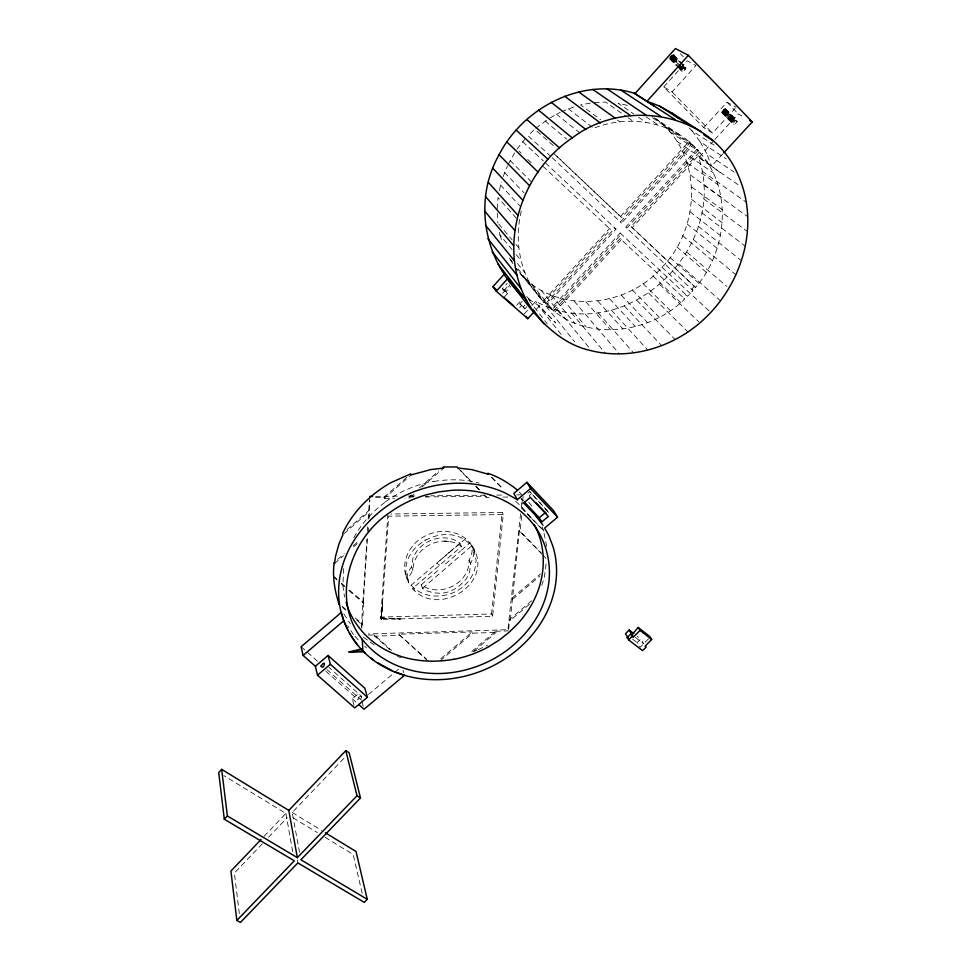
<?xml version="1.0" encoding="UTF-8"?>
<svg xmlns="http://www.w3.org/2000/svg" width="971" height="971" viewBox="0 0 971 971"><rect width="100%" height="100%" fill="white"/><g stroke="black" fill="none" stroke-linecap="round" stroke-linejoin="round"><path stroke-width="0.73" stroke-dasharray="4.86 3.64" d="M518.041 268.858L542.959 301.265L609.46 228.525L610.601 229.593L543.942 302.491L516.135 268.445C551.006 315.393 625.81 309.664 661.943 267.256C702.713 226.51 703.04 148.575 651.844 116.132M531.914 305.549L535.749 301.35C623.394 349.803 729.804 249.074 698.78 157.848L713.831 140.589M381.336 619.437L388.691 516.159L503.269 514.569L492.6 616.245L381.19 619.449L380.426 617.119L491.557 613.963L492.6 616.245M699.351 152.144L631.077 226.559L695.564 287.489C728.274 249.899 733.554 186.031 696.826 149.425L625.676 227.056L693.015 290.535L687.614 296.289L686.339 295.111L683.487 297.83L684.749 299.019C650.376 333.296 588.657 342.205 551.006 308.511L620.202 233.028L621.367 234.108L552.014 309.749L543.736 302.163M546.078 564.042L544.27 577.988L541.223 587.067M361.382 627.035L366.953 538.784M367.426 531.222L367.718 526.683M368.191 519.121L369.429 499.458M361.746 628.213L362.013 623.94L354.294 617.046M369.126 518.429L369.83 500.308M368.227 532.715L368.677 525.578M367.378 539.051L363.409 601.971L345.834 587.079M356.806 620.141L362.365 625.118L363.761 603.125L363.045 600.818M381.239 618.648L381.482 619.692L380.717 617.362L387.878 514.035M497.188 208.85L498.002 197.562L516.317 218.159M486.35 497.273C483.825 494.785 488.923 499.397 490.683 497.225M486.143 497.273L484.044 494.919M491.557 613.963L502.165 512.482L390.888 513.999M520.59 513.732L507.906 629.718L368.167 633.942M521.306 507.117L522.204 498.924M529.316 604.326L510.273 620.457L519.424 530.627L541.235 552.948M530.664 517.592L521.876 508.136L522.483 502.675M522.629 501.315L523.223 495.853M541.83 554.028L519.995 531.695L521.803 515.188M380.583 617.095L380.984 617.872L400.319 618.891L381.178 618.454L382.671 602.627L381.19 619.449M508.61 629.426L509.726 619.316L532.132 600.333M343.649 568.593L342.884 585.853L344.535 597.056M499.385 190.51L501.376 182.111M521.293 211.095C515.285 235.346 518.138 261.794 530.105 283.823M685.781 68.431C682.601 64.814 679.542 77.11 685.781 68.431L675.877 58.163M737.086 121.715C734.185 117.309 730.678 130.308 737.086 121.715L725.713 109.929C722.861 105.596 719.28 118.547 725.713 109.929M503.172 176.576L507.578 165.774M508.197 164.439L514.666 152.884M421.22 584.858L422.531 588.244L426.9 590.841L433.467 592.856L440.555 593.281A29.567 25.634 -22.9 0 0 451.151 590.926L457.839 587.297L465.315 580.088A29.094 25.234 -22.9 0 0 469.794 570.875L470.571 563.386C473.678 557.949 475.341 550.666 471.53 545.095C473.253 550.059 471.505 555.667 469.066 560.085C469.491 567.295 466.335 574.419 461.431 579.614C451.479 590.332 433.394 593.645 421.22 584.858L440.179 568.545M353.845 537.703C361.406 523.418 372.706 511.414 385.621 501.789M470.571 563.386L469.066 560.085M516.973 149.109L525.226 138.635M694.277 286.324L691.728 289.358L693.015 290.535M663.751 86.904L687.25 60.845L695.952 65.494L672.078 91.917L663.751 86.904L703.72 127.626L712.483 133.124L735.132 108.412M503.973 297.393L507.36 293.667L502.42 288.69L507.238 283.362M503.84 290.596L509.654 284.175M502.711 293.206L509.787 285.401M507.36 293.667L505.927 291.749L510.746 286.421M516.645 305.331L521.682 299.796M526.743 306.763L524.813 308.875L519.861 303.911L522.75 300.743M519.655 307.71L521.342 305.853M524.813 308.875L523.32 306.921L525.25 304.821M524.255 313.936L528.09 309.737M620.445 216.509L688.888 141.62L690.235 142.519L621.61 217.553L555.254 154.862M536.514 309.166L539.415 305.999L535.749 301.35M703.72 127.626L726.988 102.186L736.115 107.344M545.593 303.741L614.874 228.027L616.027 229.107L546.588 304.967M692.942 145.067L691.607 144.169L620.36 222.031L621.525 223.099L692.942 145.067L698.185 150.335L626.853 228.124L625.676 227.056M553.786 310.805L620.117 238.502L684.749 299.019M554.793 312.043L621.282 239.594L620.117 238.502M695.564 287.489L632.267 227.627L700.71 153.054M714.85 139.472L738.288 113.935L744.648 117.588M722.752 153.976L711.561 166.126L698.537 157.241M264.124 836.286L285.911 813.443L223.9 775.647M262.364 843.75L234.375 873.075L239.497 914.973M268.579 837.233L287.246 817.691M299.541 852.392L292.21 812.496L345.033 757.162M461.419 546.418L459.938 543.165L455.605 540.507A28.948 25.137 -22.9 0 0 445.483 537.922C433.333 537.097 420.892 543.529 414.945 554.235C411.425 558.179 413.282 564.382 410.709 568.217C407.189 572.125 406.072 578.146 408.742 582.843C406.509 576.883 412.918 573.084 413.076 567.95C413.61 560.655 417.603 554.004 423.016 549.222C433.369 540.204 450.083 537.934 461.419 546.418L412.432 588.62C439.147 618.903 497.055 581.265 471.53 545.095M648.567 638.784L640.035 647.414L637.17 642.668L640.763 639.039L637.267 636.333M533.686 130.138L528.03 135.806L550.108 155.761M446.757 554.55L446.126 555.084M440.106 560.267L440.883 559.612M442.533 558.191L465.679 538.735L469.988 542.862L475.062 551.989M450.277 551.504L459.938 543.165M346.975 529.681L369.198 510.224M375.583 497.419L383.933 497.334L407.395 476.797M344.086 533.601L369.575 511.28M383.933 497.334L384.334 498.378L411.194 474.88M337.592 559.442L344.292 553.579M353.238 545.763L358.821 540.871M411.291 494.992L409.009 496.982L409.434 498.099L404.931 498.159M419.266 488.012L438.637 471.056M334.57 563.496L343.516 555.667M353.59 546.867L359.185 541.976M414.01 494.033L409.446 498.026L409.009 496.982L413.464 497.018M421.997 487.041L443.686 468.071M440.288 560.121L411.158 585.234L412.432 588.62M441.125 559.405L442.327 558.361M448.82 552.766L447.194 554.174M445.264 555.837L445.895 555.291M445.507 563.945L460.375 551.152M461.48 550.193L469.988 542.862M422.531 588.244L471.505 546.103C448.129 517.13 392.418 547.656 408.742 582.843M527.921 493.195L529.814 491.593L549.185 513.04L529.814 491.593M440.846 658.69L472.246 631.975L472.743 633.141L496.132 632.424L495.611 631.259L470.207 652.791M512.045 598.124L540.471 573.934M440.179 660.838L472.743 633.141M512.591 599.253L539.925 575.997M474.164 651.031L496.132 632.424M531.21 493.984L529.304 495.598L530.336 497.383M354.027 705.347L352.291 698.853L359.149 693.088M368.446 694.496L393.692 673.279M394.833 672.308L399.433 668.449M449.379 552.293L449.318 552.329A6.627 5.777 -23.5 0 1 449.051 552.572L448.905 552.693M535.786 128.281L548.809 118.68M550.059 117.916L560.279 112.296M424.497 540.386L425.371 539.864M699.156 157.654L740.618 186.468M478.302 649.672L487.539 645.169M561.602 111.689L573.703 106.98M472.913 651.796L476.992 650.315M594.992 127.735C626.441 115.792 664.395 120.27 690.235 142.519M590.332 103.132L580.561 104.856L600.636 119.749M433.964 481.41C448.918 479.104 464.441 478.994 479.116 483.06M594.519 102.586L605.698 102.101L626.756 116.836M368.531 635.119L374.32 634.949L391.629 650.412M428.077 661.251L398.668 634.209L472.246 631.975M495.611 631.259L508.452 630.871M374.32 634.949L374.697 636.126L399.069 635.386M348.759 590.526L363.761 603.125M485.294 495.21L431.063 495.78M507.845 497.043L500.769 497.116M375.595 496.363L401.011 496.108M410.065 495.999L416.061 495.938M496.788 495.101L503.973 495.028M516.79 494.882L522.653 494.834M425.359 496.897L485.609 496.242M384.334 498.378L394.639 498.269M408.56 496.023L415.624 496.327M425.504 496.739L428.332 496.861M444.196 541.138L450.459 541.624M627.351 105.354L618.054 103.217L633.796 114.008M397.479 656.481L401.047 657.67M411.158 585.234C426.572 602.421 456.625 598.063 469.479 579.808A35.927 31.193 -22.9 0 0 475.037 568.399L476.118 560.328L473.532 548.736M361.443 696.231L359.391 696.838A2.452 1.226 -48.3 0 0 358.263 698.307C357.037 702.069 362.936 698.392 361.443 696.231L328.963 667.393M292.21 812.496L321.571 830.436M293.145 817.861L317.408 832.645M325.079 837.318L353.165 854.444L362.584 895.104M374.26 645.023L363.348 637.11M689.119 127.881L692.007 130.806L715.299 145.868M692.007 130.806L700.188 141.802L726.174 158.843M528.479 298.983L539.415 305.999L555.776 322.93L538.201 305.404L561.408 334.801M654.296 117.77L681.254 135.746M661.397 123.341L691.607 144.169M700.188 141.802L706.815 153.843L734.21 172.158M652.646 117.879L670.269 129.665M665.633 127.565L695.564 147.701M696.826 149.425L698.185 150.335M669.832 131.789L698.61 151.16M646.067 116.823L658.423 125.162M677.03 141.341L707.422 162.048M638.639 117.333L645.909 122.31M436.707 563.204L439.62 565.207M682.88 151.816L713.454 172.996M627.994 117.709L632.946 121.169M702.045 171.139L746.323 202.235M687.31 163.055L717.982 184.721M617.325 120.04L619.753 121.776M690.26 174.865L720.968 197.052M703.623 184.842L747.816 216.8M720.118 172.45L711.561 166.126L706.815 153.843M520.832 498.633L523.175 500.368M691.704 187.039L722.363 209.76M465.679 538.735C457.96 532.436 447.413 530.336 437.678 531.877A36.243 31.473 -22.9 0 0 424.606 536.271C409.519 543.821 399.651 563.083 407.225 579.153M703.502 198.739L747.488 231.571M688.888 141.62L689.859 142.361M691.643 199.407L722.181 222.675M568.217 108.691L592.407 127.298M701.705 212.625L745.376 246.318M635.471 637.437L643.639 643.773L640.763 639.039M632.522 639.076L637.17 642.668M690.09 211.763L720.433 235.589M698.295 226.292L741.553 260.823M556.31 114.093L581.01 133.877M687.08 223.937L717.168 248.297M693.306 239.521L736.054 274.878M682.674 235.735L712.447 260.629M545.059 120.974L566.833 139.193M364.611 646.237L366.686 647.997M686.861 252.132L726.733 286.336M676.957 246.998L706.354 272.39M502.42 288.69L505.927 291.749M519.861 303.911L523.32 306.921M536.866 131.158L553.652 145.844M526.598 296.519L531.562 301.471L528.26 298.57M352.291 698.853L356.563 702.628M301.131 646.722L317.918 661.603M326.863 669.529L361.552 700.273M325.661 671.095L358.202 699.897M679.045 263.966L720.531 300.864M670.002 257.546L698.986 283.411M333.575 576.143L336.925 579.129M341.379 583.098L344.729 586.083M398.668 634.209L426.536 659.054M333.903 577.284L337.046 580.088M341.246 583.826L344.402 586.63M342.484 607.348L345.785 610.298M389.832 649.66L374.697 636.126M342.156 606.195L345.47 609.157M631.077 226.559L632.267 227.627M661.943 267.256L710.748 312.419M522.75 141.766L543.444 160.992M545.556 162.958L616.027 229.107M620.202 233.028L687.614 296.289M542.947 166.259L610.601 229.593M552.244 157.739L621.525 223.099M554.125 153.746L621.61 217.553M652.888 275.97L680.914 302.673M659.831 284.588L698.732 321.777M519.121 151.16L521.257 153.212M527.678 159.378L531.95 163.48M642.984 283.581L670.488 310.647M519.303 491.981L521.269 493.923M648.713 293.108L687.856 331.9M510.042 160.446L532.084 182.548M632.364 289.977L659.321 317.347M672.078 91.917L712.483 133.124M460.375 470.219L471.942 482.053M476.154 486.362L480.366 490.658M457.717 467.986L471.408 481.992M475.62 486.301L479.832 490.61M542.874 555.096L545.993 558.276M636.806 300.27L675.088 339.547M491.909 477.416L503.039 488.838M521.876 508.136L543.408 530.202L546.782 546.697M491.447 477.38L502.59 488.814M531.695 518.648L544.003 531.258M722.582 110.779L733.93 122.528M671.823 58.636L677.77 64.79M678.632 65.494L683.718 70.944M723.626 112.381L734.998 124.142M722.218 111.313L733.566 123.05M671.301 58.988L677.248 65.142M678.28 66.028L683.208 71.284M723.116 112.685L734.489 124.446M670.111 58.345L677.042 65.506M677.77 66.392L682.734 71.514M721.963 111.811L733.323 123.548M721.841 112.248L734.027 124.616M669.99 58.758L676.933 65.919M677.394 66.477L682.346 71.599M722.266 112.903L733.639 124.652M670.014 59.073L676.119 65.397M679.918 69.305L682.067 71.538M721.854 112.587L733.36 124.555M673.825 55.189L685.866 67.691M725.677 108.922L737.195 120.926M674.008 55.687L685.89 68.006M725.41 108.837L737.207 121.266M725.021 108.886L736.382 120.647M724.56 109.068L735.921 120.829M673.643 56.597L678.608 61.731M682.589 65.712L685.538 68.929M725.471 110.427L736.843 122.212M724.05 109.371L735.411 121.12M673.291 57.143L678.244 62.278M682.079 66.064L685.186 69.463M725.106 110.961L736.479 122.747M723.529 109.772L734.877 121.533M673.631 58.309L678.583 63.431M679.566 64.45L683.523 68.553M672.842 57.69L678.79 63.843M679.785 64.875L684.737 69.997M724.657 111.483L736.03 123.256M675.112 60.87L678.086 63.94M679.069 64.96L683.026 69.062M723.019 110.257L734.379 122.006M672.345 58.199L678.292 64.353M679.287 65.373L684.239 70.507M724.148 111.968L735.52 123.742M680.355 53.672L683.305 56.743M726.988 102.186L738.288 113.935M504.507 172.437L524.134 192.95M621.185 295.063L647.572 322.7M523.296 500.915L521.293 498.815L522.483 500.927M624.28 305.974L661.676 345.652M609.594 298.777L635.422 326.608M500.49 184.878L519.861 205.925M611.305 310.125L647.791 350.13M597.784 301.046L623.042 329.023M354.973 636.248L360.447 642.414M598.063 312.698L633.662 352.934M585.901 301.847L610.601 329.909M574.14 301.168L619.449 353.99M562.646 298.995L586.266 327.021M498.706 223.937L512.081 239.837M515.904 244.376L518.781 247.787M571.531 312.868L605.382 353.274M551.613 295.342L574.735 323.282M499.47 232.239L499.956 234.946L512.397 250.033M516.232 254.669L521.014 260.471M558.641 310.465L591.667 350.81M541.187 290.28L563.86 318.039M517.458 263.493L524.813 272.548M531.538 283.86L552.802 310.15M551.006 308.511L552.014 309.749M527.192 280.012L549.295 307.37M512.482 261.952L508.768 257.351L513.586 264.804M522.835 276.152L543.942 302.491M546.248 306.411L574.698 341.865M529.074 300.512L547.256 323.829M528.77 502.201L533.322 508.173M353.505 634.609L347.691 625.785M343.904 613.975L350.422 623.88M519.424 530.627L519.995 531.695M502.165 512.482L503.269 514.569M509.726 619.316L510.273 620.457M405.975 575.779L407.48 579.456M411.692 567.222L412.978 570.56M542.231 526.865L543.408 530.202M413.355 587.285L414.629 590.684M402.953 670.245L403.778 672.721M380.741 617.095L380.984 617.872M499.956 234.946L502.42 242.665M362.559 601.984L362.911 603.149M362.013 623.94L362.365 625.118M361.916 701.56L363.336 706.682M297.332 859.954L297.866 862.916M285.911 813.443L292.744 851.931M497.237 213.05L497.747 222.796M515.662 501.388A102.028 88.325 -22.9 0 1 530.7 518.356M385.56 501.716A102.307 88.713 -22.9 0 1 433.952 481.325M381.118 618.26L400.319 618.891L381.057 618.066L382.671 602.627L381.118 618.26"/><path stroke-width="1.46" d="M519.606 293.63C483.643 257.06 473.447 200.123 499.058 154.741C523.587 107.162 581.945 77.073 634.427 93.277L654.041 105.948M535.021 313.584C493.304 258.298 516.9 174.671 572.259 137.931C624.159 97.925 711.209 111.471 737.936 174.659C765.427 235.103 732.656 310.21 675.088 339.547C649.672 352.789 619.68 357.595 591.667 350.81C553.519 342.739 530.032 309.057 508.695 279.502L507.942 278.349L496.278 291.251L527.823 318.67L534.584 311.278M542.995 525.25L535.567 515.407L523.672 503.039L530.336 497.383L548.36 516.451L541.745 522.034L536.393 516.414M670.354 57.847C670.063 63.843 678.595 49.133 670.354 57.847L672.333 59.886M635.046 93.519L675.428 48.55L688.39 55.335L752.27 121.958L723.771 152.872M688.39 55.335L647.014 101.251L659.382 106.021L671.447 112.745L701.293 131.801M496.278 291.251L492.928 286.688L504.483 273.883M288.8 810.409L345.797 750.644L357 795.771L297.344 857.66L288.8 810.409L221.667 769.36L218.73 772.491L224.301 819.221L294.31 860.804L236.839 920.447L240.42 922.45L297.866 862.916L364.271 902.362L367.256 899.316L356.029 851.506L325.394 832.778M224.301 819.221L227.372 815.968L221.667 769.36M261.017 839.551L230.928 871.084L236.839 920.447M345.797 750.644L349.172 752.828L360.508 797.992L300.889 859.772L367.256 899.316M633.784 633.626L629.135 630.021L625.53 633.675L628.346 638.396L627.23 637.546L630.859 633.869L631.963 634.731L638.19 627.46L649.854 636.539L651.687 639.488L645.096 646.152L646.201 647.002L642.584 650.655L628.65 639.925L627.23 637.546M628.65 639.925L632.279 636.236L630.859 633.869M632.279 636.236L633.395 637.097L640.01 630.397L638.19 627.46M517.325 499.725L530.542 488.51L526.925 482.308L513.817 493.438L517.325 499.725L505.26 493.001A111.313 95.935 -22.9 0 0 397.467 499.519C377.197 511.074 359.986 528.09 349.232 548.882A110.985 95.656 -22.9 0 0 340.7 610.65C344.329 626.429 352.704 640.751 364.052 652.209A111.034 95.704 -22.9 0 0 419.873 678.62C468.265 685.259 519.582 660.765 543.796 618.126A110.973 95.644 -23 0 0 555.776 582.782A110.9 95.583 -23 0 0 553.094 546.867L548.858 535.64L544.658 528.042L557.536 517.191L553.737 510.819L526.925 482.308M303.098 655.425L343.77 620.772L341.404 612.373L301.131 646.722L303.098 655.425L315.381 666.264L317.493 675.173L354.731 707.932L367.426 697.263L364.865 688.281L328.101 655.449L315.381 666.264M317.493 675.173L330.346 664.273L328.101 655.449M541.745 522.034L539.281 517.749L545.629 512.397M517.337 490.052C508.549 482.842 498.657 476.931 487.867 473.265L488.413 474.273L471.857 469.624L457.717 467.986L457.22 466.99L444.208 466.954L443.201 467.075L443.686 468.071L430.857 469.563L411.194 474.88L410.745 473.86L390.597 482.781C370.145 494.518 352.619 511.972 342.629 533.48L342.981 534.572L338.903 544.161L335.505 556.432L334.57 563.496L334.242 562.367C332.216 576.483 334.716 590.975 339.17 604.399L338.843 603.234M488.862 646.54L499.373 639.95L509.047 632.327L517.774 623.77A102.598 88.822 -22.9 0 0 536.842 593.803C545.763 571.713 545.872 545.496 534.099 524.437M365.375 653.313L363.676 651.832L348.977 651.917L361.248 649.077M453.93 659.236C437.994 662.149 421.475 661.846 405.757 657.804A102.089 88.373 -22.9 0 1 365.982 635.556C356.94 626.246 349.56 615.019 346.149 602.408M348.977 651.917L362.972 651.019L362.171 639.27C330.589 599.265 349.694 539.051 389.735 512.554A103.581 89.271 -22.9 0 1 425.747 494.943L438.771 491.884L451.928 490.319A103.885 89.526 -22.9 0 1 489.954 494.797M372.609 496.399L369.623 496.424L370 497.48M394.287 671.714L404.604 675.209L364.04 709.243L358.7 704.521M392.49 670.876L377.367 662.647M635.617 93.884L634.427 93.277L675.124 119.579M749.721 120.501L752.27 121.958M227.372 815.968L297.344 857.66M357 795.771L360.508 797.992M659.382 106.021L688.718 124.786M703.829 134.811L712.665 140.467M620.955 90.145L660.753 116.277M607.009 88.847L645.849 114.954M592.808 89.441L630.64 115.634M578.631 91.917L615.42 118.341M564.685 96.238L600.43 123.014M671.447 112.745L678.013 117.734M640.01 630.397L651.687 639.488M551.237 102.356L585.962 129.58M538.517 110.124L572.259 137.931M370.971 658.059L373.35 660.062M526.755 119.433L559.563 147.92M503.973 297.393L513.659 305.816M492.928 286.688L496.217 289.552M330.346 664.273L367.426 697.263M516.147 130.102L548.081 159.353M506.862 141.936L538.019 172.025M499.058 154.741L529.535 185.716M670.718 57.313L672.697 59.365M672.697 55.468L674.675 57.52M672.187 55.808L674.165 57.859M671.653 56.257L673.631 58.309M671.155 56.767L673.134 58.818M524.291 501.958L539.281 517.749M536.295 503.002L546.297 513.586M530.542 488.51L557.536 517.191M492.855 168.286L522.774 200.184M357.401 644.756L355.35 642.159M488.352 182.33L517.822 215.161M362.171 639.27C384.395 668.048 423.975 678.413 458.713 671.459A103.691 89.368 -22.9 0 0 504.75 651.917C518.077 642.365 529.462 630.179 537.631 615.942A103.836 89.49 -22.9 0 0 548.773 582.891C551.14 564.224 546.989 544.865 536.708 529.049M363.19 651.274L364.04 652.16M508.695 279.502L519.218 291.895M485.597 196.64L514.739 230.406M484.614 210.962L513.562 245.651M485.415 225.066L514.29 260.653M487.952 238.732L516.875 275.157M492.163 251.744L521.269 288.945M497.965 263.894L527.35 301.823M521.063 294.286L522.908 296.665M533.067 309.773L544.136 324.083M509.18 281.226L510.625 283.107M526.039 316.303L527.823 318.67M349.342 633.092L354.779 641.309M629.135 630.021L633.395 637.097M347.861 629.936L343.77 620.772M489.918 494.846A103.691 89.368 -22.9 0 1 536.684 529.086M488.899 646.613A102.198 88.458 -22.9 0 1 453.943 659.309M321.061 666.057C323.986 671.058 326.826 657.525 321.061 666.057"/></g></svg>
